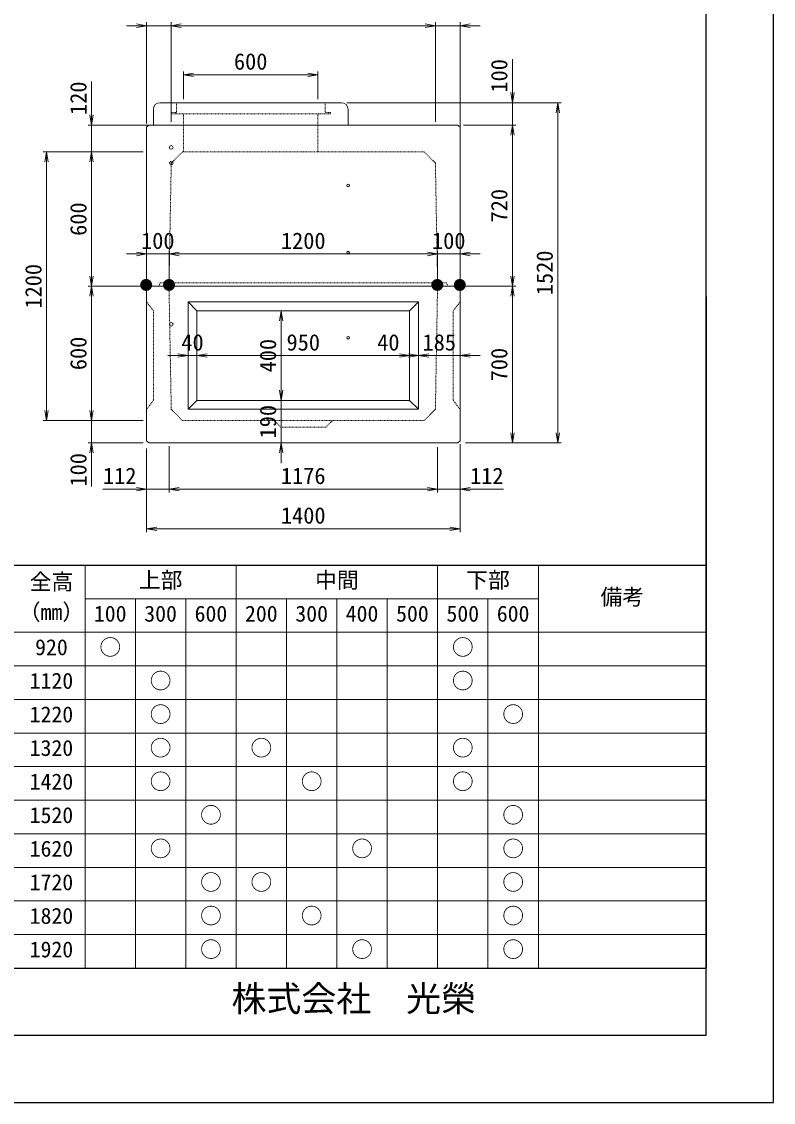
# Model space of a CAD drawing. Units: millimetres, scale not verified. Extents: x -210 to 210, y -148 to 148.
# Drawn here: x 98 to 210, y -148.5 to 12.4 of the extents above; entities that cross this region are included whole.
import ezdxf
from ezdxf.enums import TextEntityAlignment as Align

# ---------------------------------------------------------------- set-up
doc = ezdxf.new("R2010")
doc.units = ezdxf.units.MM
doc.header["$PDMODE"] = 32
doc.header["$PDSIZE"] = 0.5
doc.linetypes.add('USER2', pattern=[4.7625, 3.175, -1.5875])
doc.layers.add('0-0', color=7, linetype='Continuous')
for name, color, linetype, lineweight in [('0-1_0', 5, 'Continuous', 25), ('0-2_dims', 2, 'Continuous', 13), ('0-3_pen1実線', 4, 'Continuous', 13), ('0-4_pen2実線', 3, 'Continuous', 13), ('0-5_pen3実線', 7, 'Continuous', 18), ('0-6_pen4実線', 6, 'Continuous', 25), ('0-8_pen2破線', 3, 'USER2', 13), ('0-B_draw', 7, 'Continuous', 13)]:
    doc.layers.add(name, color=color, linetype=linetype, lineweight=lineweight)
doc.styles.add('ＭＳ ゴシック', font='')
doc.styles.get('ＭＳ ゴシック').set_extended_font_data('MS Gothic')

# ---------------------------------------------------------------- blocks, each defined once
blk = doc.blocks.new('部分図 1')
at = {"layer": '0-1_0'}
blk.add_lwpolyline([(0, 0), (12600, 0), (12600, 8910), (0, 8910)], close=True, dxfattribs=at)
at = {"layer": '0-2_dims', "lineweight": 18}
for p, q in [((9800, 4810.25), (9710, 4810.25)), ((9800, 4373.75), (9800, 4825.25)), ((9800, 4810.25), (9909.7, 4810.25)), ((9909.7, 4381.25), (9909.7, 4825.25)), ((9909.7, 4381.25), (9909.7, 4825.25)), ((9909.7, 4810.25), (9999.7, 4810.25)), ((9909.7, 4810.25), (11090, 4810.25)), ((11090, 4810.25), (11000, 4810.25)), ((11090, 4381.25), (11090, 4825.25)), ((11090, 4381.25), (11090, 4825.25)), ((11090, 4810.25), (11200, 4810.25)), ((11200, 4333.25), (11200, 4825.25)), ((11200, 4810.25), (11290, 4810.25)), ((11434, 4466.25), (11434, 4661.25)), ((9965, 4481.25), (9965, 4606.25)), ((9965, 4591.25), (10565, 4591.25)), ((10565, 4481.25), (10565, 4606.25)), ((9554, 4366.25), (9554, 4561.25)), ((10695, 4466.25), (11449, 4466.25)), ((10725, 4466.25), (11652, 4466.25)), ((11434, 4466.25), (11434, 4366.25)), ((11637, 4466.25), (11637, 2946.25)), ((9855, 4366.25), (9539, 4366.25)), ((9554, 4366.25), (9554, 4246.25)), ((11215, 4366.25), (11449, 4366.25)), ((11215, 4366.25), (11449, 4366.25)), ((11434, 4366.25), (11434, 4276.25)), ((11434, 4366.25), (11434, 3646.25)), ((9770, 4246.25), (9338, 4246.25)), ((9353, 4246.25), (9353, 3046.25)), ((9785, 4246.25), (9539, 4246.25)), ((9785, 4246.25), (9539, 4246.25)), ((9554, 4246.25), (9554, 4156.25)), ((9554, 4246.25), (9554, 3646.25)), ((9800, 3790.25), (9710, 3790.25)), ((9800, 3661), (9800, 3805.25)), ((9800, 3790.25), (9900.22, 3790.25)), ((9900.22, 3661), (9900.22, 3805.25)), ((9900.22, 3661), (9900.22, 3805.25)), ((9900.22, 3790.25), (9990.22, 3790.25)), ((9900.22, 3790.25), (11099.87, 3790.25)), ((11099.87, 3790.25), (11009.87, 3790.25)), ((11099.87, 3683.42), (11099.87, 3805.25)), ((11099.87, 3683.42), (11099.87, 3805.25)), ((11099.87, 3790.25), (11200, 3790.25)), ((11200, 3764.25), (11200, 3805.25)), ((11200, 3790.25), (11290, 3790.25)), ((9785, 3646.25), (9539, 3646.25)), ((9785, 3646.25), (9539, 3646.25)), ((9554, 3646.25), (9554, 3046.25)), ((11215, 3646.25), (11449, 3646.25)), ((11215, 3646.25), (11449, 3646.25)), ((11434, 3646.25), (11434, 2946.25)), ((10379, 3536.25), (10416, 3536.25)), ((10401, 3536.25), (10401, 3136.25)), ((9985, 3336.25), (9895, 3336.25)), ((9985, 3336.25), (9985, 3351.25)), ((9985, 3336.25), (10025, 3336.25)), ((10025, 3336.25), (10025, 3351.25)), ((10025, 3336.25), (10025, 3351.25)), ((10025, 3336.25), (10115, 3336.25)), ((10025, 3336.25), (10975, 3336.25)), ((10975, 3336.25), (10830, 3336.25)), ((11015, 3336.25), (10925, 3336.25)), ((10975, 3336.25), (10975, 3351.25)), ((10975, 3336.25), (10975, 3351.25)), ((10975, 3336.25), (11015, 3336.25)), ((11015, 3336.25), (11015, 3351.25)), ((11015, 3336.25), (11015, 3351.25)), ((11015, 3336.25), (11105, 3336.25)), ((11015, 3336.25), (11200, 3336.25)), ((11200, 3336.25), (11200, 3351.25)), ((11200, 3336.25), (11290, 3336.25)), ((10401, 3136.25), (10401, 3226.25)), ((9554, 3046.25), (9554, 3136.25)), ((10401, 3136.25), (10401, 2946.25)), ((10414, 3136.25), (10416, 3136.25)), ((10414, 3136.25), (10416, 3136.25)), ((9770, 3046.25), (9338, 3046.25)), ((9785, 3046.25), (9539, 3046.25)), ((9785, 3046.25), (9539, 3046.25)), ((9554, 3046.25), (9554, 2946.25)), ((9785, 2946.25), (9539, 2946.25)), ((9554, 2946.25), (9554, 2751.25)), ((10411, 2946.25), (10386, 2946.25)), ((10401, 2946.25), (10401, 2856.25)), ((11225, 2946.25), (11449, 2946.25)), ((11240, 2946.25), (11652, 2946.25)), ((9800, 2921.25), (9800, 2548)), ((9800, 2902.85), (9800, 2725.1)), ((9900, 2931.25), (9900, 2725)), ((9900, 2902.85), (9900, 2725.1)), ((11099.73, 2927.11), (11099.73, 2725)), ((11099.74, 2919.2), (11099.74, 2725)), ((11200, 2941.25), (11200, 2725)), ((11200, 2926.25), (11200, 2548)), ((9800, 2740.1), (9605, 2740.1)), ((9800, 2740.1), (9900, 2740.1)), ((9900, 2740.1), (9990, 2740.1)), ((9900, 2740), (11099.74, 2740)), ((11099.73, 2740), (11009.73, 2740)), ((11099.73, 2740), (11200, 2740)), ((11200, 2740), (11395, 2740)), ((9800, 2563), (11200, 2563))]:
    blk.add_line(p, q, dxfattribs=at)
for points in [[(9755, 4802.75), (9800, 4810.25), (9755, 4817.75)], [(9954.7, 4817.75), (9909.7, 4810.25), (9954.7, 4802.75)], [(9954.7, 4817.75), (9909.7, 4810.25), (9954.7, 4802.75)], [(11045, 4802.75), (11090, 4810.25), (11045, 4817.75)], [(11045, 4802.75), (11090, 4810.25), (11045, 4817.75)], [(11245, 4817.75), (11200, 4810.25), (11245, 4802.75)], [(10010, 4598.75), (9965, 4591.25), (10010, 4583.75)], [(10520, 4583.75), (10565, 4591.25), (10520, 4598.75)], [(11426.5, 4511.25), (11434, 4466.25), (11441.5, 4511.25)], [(11644.5, 4421.25), (11637, 4466.25), (11629.5, 4421.25)], [(9546.5, 4411.25), (9554, 4366.25), (9561.5, 4411.25)], [(11441.5, 4321.25), (11434, 4366.25), (11426.5, 4321.25)], [(11441.5, 4321.25), (11434, 4366.25), (11426.5, 4321.25)], [(9360.5, 4201.25), (9353, 4246.25), (9345.5, 4201.25)], [(9561.5, 4201.25), (9554, 4246.25), (9546.5, 4201.25)], [(9561.5, 4201.25), (9554, 4246.25), (9546.5, 4201.25)], [(9755, 3782.75), (9800, 3790.25), (9755, 3797.75)], [(9945.22, 3797.75), (9900.22, 3790.25), (9945.22, 3782.75)], [(9945.22, 3797.75), (9900.22, 3790.25), (9945.22, 3782.75)], [(11054.87, 3782.75), (11099.87, 3790.25), (11054.87, 3797.75)], [(11054.87, 3782.75), (11099.87, 3790.25), (11054.87, 3797.75)], [(11245, 3797.75), (11200, 3790.25), (11245, 3782.75)], [(9546.5, 3691.25), (9554, 3646.25), (9561.5, 3691.25)], [(11426.5, 3691.25), (11434, 3646.25), (11441.5, 3691.25)], [(9561.5, 3601.25), (9554, 3646.25), (9546.5, 3601.25)], [(11441.5, 3601.25), (11434, 3646.25), (11426.5, 3601.25)], [(10408.5, 3491.25), (10401, 3536.25), (10393.5, 3491.25)], [(9940, 3328.75), (9985, 3336.25), (9940, 3343.75)], [(10070, 3343.75), (10025, 3336.25), (10070, 3328.75)], [(10070, 3343.75), (10025, 3336.25), (10070, 3328.75)], [(10930, 3328.75), (10975, 3336.25), (10930, 3343.75)], [(10930, 3328.75), (10975, 3336.25), (10930, 3343.75)], [(10970, 3328.75), (11015, 3336.25), (10970, 3343.75)], [(11060, 3343.75), (11015, 3336.25), (11060, 3328.75)], [(11245, 3343.75), (11200, 3336.25), (11245, 3328.75)], [(10393.5, 3181.25), (10401, 3136.25), (10408.5, 3181.25)], [(10393.5, 3181.25), (10401, 3136.25), (10408.5, 3181.25)], [(9345.5, 3091.25), (9353, 3046.25), (9360.5, 3091.25)], [(9546.5, 3091.25), (9554, 3046.25), (9561.5, 3091.25)], [(9546.5, 3091.25), (9554, 3046.25), (9561.5, 3091.25)], [(9561.5, 2901.25), (9554, 2946.25), (9546.5, 2901.25)], [(10408.5, 2901.25), (10401, 2946.25), (10393.5, 2901.25)], [(11426.5, 2991.25), (11434, 2946.25), (11441.5, 2991.25)], [(11629.5, 2991.25), (11637, 2946.25), (11644.5, 2991.25)], [(9755, 2732.6), (9800, 2740.1), (9755, 2747.6)], [(9945, 2747.6), (9900, 2740.1), (9945, 2732.6)], [(9945, 2747.5), (9900, 2740), (9945, 2732.5)], [(11054.73, 2732.5), (11099.73, 2740), (11054.73, 2747.5)], [(11054.74, 2732.5), (11099.74, 2740), (11054.74, 2747.5)], [(11245, 2747.5), (11200, 2740), (11245, 2732.5)], [(9845, 2570.5), (9800, 2563), (9845, 2555.5)], [(11155, 2555.5), (11200, 2563), (11155, 2570.5)]]:
    blk.add_lwpolyline(points, dxfattribs=at)
at = {"layer": '0-3_pen1実線'}
blk.add_line((10565, 4413.27), (10567.98, 4416.25), dxfattribs=at)
at = {"layer": '0-4_pen2実線'}
for centre, radius in [((9910, 4266.25), 8), ((10700, 4096.25), 6), ((10699.8, 3796.15), 6), ((9910, 3476.25), 8), ((10700, 3416.25), 6)]:
    blk.add_circle(centre, radius, dxfattribs=at)
at = {"layer": '0-5_pen3実線'}
for p, q in [((9860, 4466.25), (10670, 4466.25)), ((9830, 4436.25), (9830, 4366.25)), ((10700, 4436.25), (10700, 4366.25)), ((9800, 4356.25), (9810, 4366.25)), ((9800, 4356.25), (9800, 3646.25)), ((9810, 4366.25), (11190, 4366.25)), ((11200, 4356.25), (11190, 4366.25)), ((11200, 4356.25), (11200, 3646.25)), ((11200, 3646.25), (9800, 3646.25)), ((11200, 2956.25), (11200, 3646.25)), ((11014, 3576.25), (10974, 3536.25)), ((9985, 3096.25), (11013.65, 3097.6)), ((10500, 3136.25), (10975, 3136.25)), ((10975, 3136.25), (11015, 3096.25)), ((9810, 2946.25), (11190, 2946.25)), ((11200, 2956.25), (11190, 2946.25)), ((9525, 2400), (9525, 600)), ((10200, 2400), (10200, 600)), ((11100, 2400), (11100, 600)), ((11550, 2400), (11550, 600)), ((9525, 2250), (11550, 2250)), ((9750, 2250), (9750, 600)), ((9975, 2250), (9975, 600)), ((10425, 2250), (10425, 600)), ((10650, 2250), (10650, 600)), ((10875, 2250), (10875, 600)), ((11325, 2250), (11325, 600)), ((7850, 2100), (12300, 2100)), ((7850, 1950), (12300, 1950)), ((7850, 1800), (12300, 1800)), ((7850, 1650), (12300, 1650)), ((7850, 1500), (12300, 1500)), ((7850, 1350), (12300, 1350)), ((7850, 1200), (12300, 1200)), ((7850, 1050), (12300, 1050)), ((7850, 900), (12300, 900)), ((7850, 750), (12300, 750))]:
    blk.add_line(p, q, dxfattribs=at)
for points in [[(9800, 3646.25), (9800, 2956.25), (9810, 2946.25)], [(10500, 3576.25), (11015, 3576.25), (11015, 3096.25)], [(10500, 3536.25), (10975, 3536.25), (10975, 3136.25)]]:
    blk.add_lwpolyline(points, dxfattribs=at)
for centre, start, end in [((9860, 4436.25), 90, 180), ((10670, 4436.25), 0, 90)]:
    blk.add_arc(centre, 30, start, end, dxfattribs=at)
at = {"layer": '0-6_pen4実線'}
for p, q in [((12300, 3600), (12300, 2100)), ((7850, 2400), (12300, 2400)), ((12300, 2100), (12300, 600)), ((300, 600), (12300, 600))]:
    blk.add_line(p, q, dxfattribs=at)
blk.add_lwpolyline([(300, 300), (12300, 300), (12300, 8610), (300, 8610)], close=True, dxfattribs=at)
at = {"layer": '0-8_pen2破線'}
for p, q in [((9933, 4466.25), (9933, 4416.25)), ((10597, 4466.25), (10597, 4422.25)), ((9909, 4422.25), (9909, 4416.25)), ((9909, 4422.25), (9933, 4422.25)), ((9909, 4416.25), (10565, 4416.25)), ((9965, 4416.25), (9965, 4366.25)), ((10621, 4416.25), (10565, 4416.25)), ((10565, 4416.25), (10565, 4366.25)), ((10621, 4422.25), (10597, 4422.25)), ((10621, 4422.25), (10621, 4416.25)), ((9965, 4366.25), (9965, 4246.25)), ((10565, 4366.25), (10565, 4246.25)), ((9910, 4196.25), (9960, 4246.25)), ((9900, 3661.25), (9910, 4196.25)), ((9860, 3661.25), (11140, 3661.25)), ((9910, 3096.25), (9900, 3646.25)), ((11200, 3576.25), (11170, 3536.25)), ((11170, 3536.25), (11170, 3136.25)), ((9960, 3046.25), (9910, 3096.25)), ((11170, 3136.25), (11200, 3096.25)), ((9960, 3046.25), (11040, 3046.25)), ((10400, 3016.25), (10370, 3046.25))]:
    blk.add_line(p, q, dxfattribs=at)
for points in [[(11040, 4246.25), (10500, 4246.25), (9960, 4246.25)], [(11100, 3661.25), (11090, 4196.25), (11040, 4246.25)], [(9860, 3661.25), (9855, 3646.25), (9860, 3661.25)], [(11099.73, 3646.25), (11090, 3096.25), (11040, 3046.25)], [(11145, 3646.25), (11140, 3661.25), (11145, 3646.25)], [(9800, 3576.25), (9830, 3536.25), (9830, 3136.25), (9800, 3096.25)], [(10400, 3016.25), (10600, 3016.25), (10630, 3046.25)]]:
    blk.add_lwpolyline(points, dxfattribs=at)
blk.add_point((9910, 4196.25), dxfattribs=at)
at = {"layer": '0-B_draw'}
for p, q in [((9985, 3576.25), (9985, 3096.25)), ((9985, 3576.25), (10025, 3536.25)), ((9985, 3576.25), (10500, 3576.25)), ((10025, 3536.25), (10025, 3136.25)), ((10025, 3536.25), (10500, 3536.25)), ((10025, 3136.25), (9985, 3096.25)), ((10025, 3136.25), (10500, 3136.25))]:
    blk.add_line(p, q, dxfattribs=at)
at = {"layer": '0-2_dims', "color": 7, "style": 'ＭＳ ゴシック'}
for s, p in [('600', (10190, 4591.75)), ('100', (9775.11, 3790.75)), ('1200', (10400.04, 3790.75)), ('100', (11074.93, 3790.75)), ('40', (9955, 3336.75)), ('950', (10425, 3336.75)), ('40', (10830, 3336.75)), ('185', (11032.5, 3336.75)), ('112', (9605, 2740.6)), ('1176', (10399.87, 2740.5)), ('112', (11245, 2740.5)), ('1400', (10400, 2563.5))]:
    blk.add_text(s, height=73.31, dxfattribs=at).set_placement(p, align=Align.BOTTOM_LEFT)
for s, p in [('100', (11433.5, 4511.25)), ('120', (9553.5, 4411.25)), ('720', (11433.5, 3931.25)), ('600', (9553.5, 3871.25)), ('1520', (11636.5, 3606.25)), ('1200', (9352.5, 3546.25)), ('600', (9553.5, 3271.25)), ('400', (10400.5, 3261.25)), ('700', (11433.5, 3221.25)), ('190', (10400.5, 2966.25)), ('100', (9553.5, 2751.25))]:
    blk.add_text(s, height=73.31, rotation=90, dxfattribs=at).set_placement(p, align=Align.BOTTOM_LEFT)
at = {"layer": '0-2_dims', "style": 'ＭＳ ゴシック'}
for p in [(9768, 3616), (9870.22, 3616), (11068.43, 3616), (11169.16, 3616)]:
    blk.add_text('●', height=43.99, dxfattribs=at).set_placement(p, align=Align.BOTTOM_LEFT)
at = {"layer": '0-5_pen3実線', "style": 'ＭＳ ゴシック'}
for s, height, p in [('全高', 71.47, (9277.52, 2268.76)), ('上部', 71.51, (9764.96, 2276.23)), ('中間', 71.46, (10552.52, 2276.26)), ('下部', 71.52, (11227.45, 2276.23)), ('備考', 71.45, (11827.54, 2201.27)), ('（mm）', 71.49, (9228.73, 2133.74)), ('100', 71.47, (9564.39, 2126.26)), ('300', 71.47, (9789.39, 2126.26)), ('600', 71.48, (10014.38, 2126.25)), ('200', 71.47, (10239.39, 2126.26)), ('300', 71.47, (10464.39, 2126.26)), ('400', 71.46, (10689.4, 2126.27)), ('500', 71.47, (10914.39, 2126.26)), ('500', 71.47, (11139.39, 2126.26)), ('600', 71.48, (11364.38, 2126.25)), ('○', 71.37, (9588.83, 1976.33)), ('○', 71.37, (11163.83, 1976.33)), ('920', 71.47, (9301.88, 1976.26)), ('1120', 71.47, (9277.51, 1826.26)), ('○', 71.37, (9813.83, 1826.33)), ('○', 71.37, (11163.83, 1826.33)), ('1220', 71.47, (9277.51, 1676.26)), ('○', 71.37, (9813.83, 1676.33)), ('○', 71.37, (11388.83, 1676.33)), ('1320', 71.47, (9277.51, 1526.26)), ('○', 71.37, (9813.83, 1526.33)), ('○', 71.37, (10263.83, 1526.33)), ('○', 71.37, (11163.83, 1526.33)), ('1420', 71.47, (9277.51, 1376.26)), ('○', 71.37, (9813.83, 1376.33)), ('○', 71.37, (10488.83, 1376.33)), ('○', 71.37, (11163.83, 1376.33)), ('1520', 71.47, (9277.51, 1226.26)), ('○', 71.37, (10038.83, 1226.33)), ('○', 71.37, (11388.83, 1226.33)), ('1620', 71.47, (9277.51, 1076.26)), ('○', 71.37, (9813.83, 1076.33)), ('○', 71.37, (10713.83, 1076.33)), ('○', 71.37, (11388.83, 1076.33)), ('1720', 71.47, (9277.51, 926.26)), ('○', 71.37, (10038.83, 926.33)), ('○', 71.37, (10263.83, 926.33)), ('○', 71.37, (11388.83, 926.33)), ('○', 71.37, (10038.83, 776.33)), ('○', 71.37, (10488.83, 776.33)), ('○', 71.37, (11388.83, 776.33)), ('1820', 71.47, (9277.51, 776.26)), ('○', 71.37, (10038.83, 626.33)), ('○', 71.37, (10713.83, 626.33)), ('○', 71.37, (11388.83, 626.33)), ('1920', 71.47, (9277.51, 626.26)), ('株式会社\u3000光榮', 114.4, (10179.07, 372.01))]:
    blk.add_text(s, height=height, dxfattribs=at).set_placement(p, align=Align.BOTTOM_LEFT)

msp = doc.modelspace()

# ---------------------------------------------------------------- block references
at = {"layer": '0-0', "xscale": 0.03333333, "yscale": 0.03333333}
msp.add_blockref('部分図 1', (-210, -148.5), dxfattribs=at)

doc.saveas('drawing.dxf')
